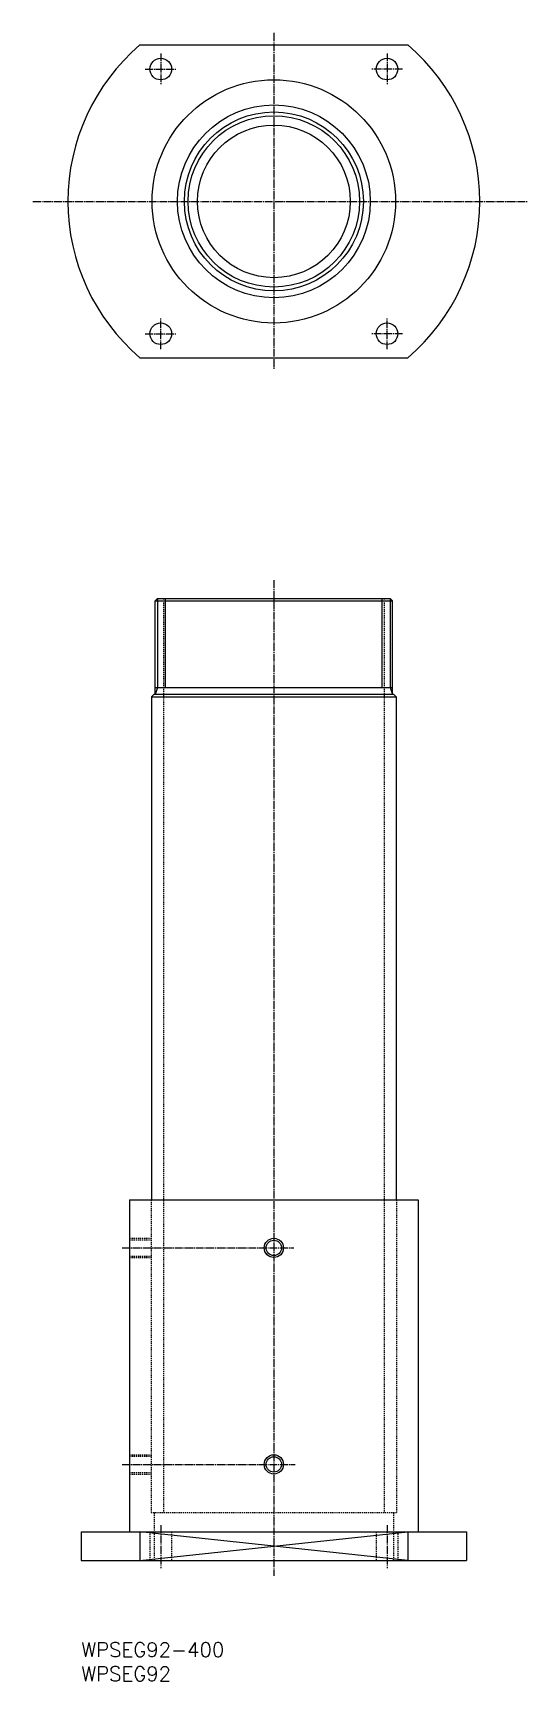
# Model space of a CAD drawing. Extents: x 1168 to 1373, y -3906 to -3221.
import ezdxf

# ---------------------------------------------------------------- set-up
doc = ezdxf.new("R2010")
doc.units = 0
doc.header["$LTSCALE"] = 0.25
doc.linetypes.add('CENTER', pattern=[17.5, 13, -1.5, 1.5, -1.5])
doc.linetypes.add('DASHED', pattern=[3.5, 2, -1.5])
doc.layers.get('0').update_dxf_attribs({"linetype": 'CONTINUOUS'})
doc.layers.add('CENTER', color=1, linetype='CENTER')
doc.styles.get("Standard").update_dxf_attribs({"font": 'txt', "bigfont": 'BIGFONT'})

msp = doc.modelspace()

# ---------------------------------------------------------------- linework, layer by layer
at = {"color": 7, "linetype": 'CONTINUOUS'}
for p, q in [((1212.32, -3225.64), (1323.58, -3225.64)), ((1212.32, -3355.64), (1323.58, -3355.64)), ((1218.64, -3456.64), (1219.64, -3455.64)), ((1218.64, -3456.64), (1317.25, -3456.64)), ((1218.64, -3495.64), (1218.64, -3456.64)), ((1219.64, -3455.64), (1316.25, -3455.64)), ((1317.25, -3456.64), (1316.25, -3455.64)), ((1317.25, -3495.64), (1317.25, -3456.64)), ((1218.64, -3492.64), (1317.25, -3492.64)), ((1217.15, -3496.64), (1218.15, -3495.64)), ((1217.15, -3496.64), (1217.15, -3705.64)), ((1217.15, -3496.64), (1318.75, -3496.64)), ((1317.75, -3495.64), (1218.15, -3495.64)), ((1318.75, -3496.64), (1317.75, -3495.64)), ((1318.75, -3496.64), (1318.75, -3705.64)), ((1207.95, -3705.64), (1207.95, -3843.64)), ((1207.95, -3705.64), (1327.95, -3705.64)), ((1327.95, -3705.64), (1327.95, -3843.64)), ((1187.95, -3843.64), (1347.95, -3843.64)), ((1187.95, -3843.64), (1187.95, -3855.64)), ((1212.32, -3843.64), (1212.32, -3855.64)), ((1323.58, -3843.64), (1323.58, -3855.64)), ((1347.95, -3843.64), (1347.95, -3855.64)), ((1187.95, -3855.64), (1347.95, -3855.64)), ((1187.95, -3855.64), (1347.95, -3855.64))]:
    msp.add_line(p, q, dxfattribs=at)
at = {"color": 3, "linetype": 'CONTINUOUS'}
for p, q in [((1219.64, -3455.64), (1219.64, -3492.64)), ((1222.94, -3492.64), (1222.94, -3455.64)), ((1312.95, -3492.64), (1312.95, -3455.64)), ((1316.25, -3455.64), (1316.25, -3492.64)), ((1219.64, -3492.64), (1218.64, -3495.64)), ((1316.25, -3492.64), (1317.25, -3495.64)), ((1212.32, -3855.64), (1323.58, -3843.64)), ((1323.58, -3855.64), (1212.32, -3843.64))]:
    msp.add_line(p, q, dxfattribs=at)
at = {"color": 3, "linetype": 'DASHED'}
for p, q in [((1222.15, -3455.64), (1222.15, -3835.64)), ((1313.75, -3455.64), (1313.75, -3835.64)), ((1216.95, -3705.64), (1216.95, -3835.64)), ((1318.95, -3705.64), (1318.95, -3835.64)), ((1207.95, -3721.64), (1216.95, -3721.64)), ((1207.95, -3722.24), (1216.95, -3722.24)), ((1207.95, -3729.04), (1216.95, -3729.04)), ((1207.95, -3729.64), (1216.95, -3729.64)), ((1207.95, -3811.64), (1216.95, -3811.64)), ((1207.95, -3812.24), (1216.95, -3812.24)), ((1207.95, -3819.04), (1216.95, -3819.04)), ((1207.95, -3819.64), (1216.95, -3819.64)), ((1216.95, -3835.64), (1318.95, -3835.64)), ((1218.2, -3835.64), (1218.2, -3855.64)), ((1317.7, -3835.64), (1317.7, -3855.64)), ((1216.45, -3843.64), (1216.45, -3855.64)), ((1225.45, -3843.64), (1225.45, -3855.64)), ((1310.45, -3843.64), (1310.45, -3855.64)), ((1319.45, -3843.64), (1319.45, -3855.64))]:
    msp.add_line(p, q, dxfattribs=at)
at = {"color": 7, "linetype": 'CONTINUOUS'}
for centre, radius in [((1220.95, -3235.64), 4.5), ((1314.95, -3235.64), 4.5), ((1267.95, -3290.64), 50.56), ((1267.95, -3290.64), 40.06), ((1267.95, -3290.64), 37.18), ((1267.95, -3290.64), 31.73), ((1220.95, -3345.64), 4.5), ((1314.95, -3345.64), 4.5), ((1267.95, -3725.64), 3.2), ((1267.95, -3815.64), 3.2)]:
    msp.add_circle(centre, radius, dxfattribs=at)
at = {"color": 3, "linetype": 'CONTINUOUS'}
for centre, radius in [((1267.95, -3290.64), 35.62), ((1267.95, -3725.64), 4), ((1267.95, -3815.64), 4)]:
    msp.add_circle(centre, radius, dxfattribs=at)
at = {"color": 7, "linetype": 'CONTINUOUS'}
for start, end in [(130.55869, 229.44131), (310.55869, 49.44131)]:
    msp.add_arc((1267.95, -3290.64), 85.56, start, end, dxfattribs=at)
at = {"layer": 'CENTER', "color": 1, "linetype": 'CENTER'}
for p, q in [((1267.95, -3220.64), (1267.95, -3360.64)), ((1220.95, -3229.14), (1220.95, -3242.14)), ((1314.95, -3229.14), (1314.95, -3242.14)), ((1214.45, -3235.64), (1227.45, -3235.64)), ((1321.45, -3235.64), (1308.45, -3235.64)), ((1167.89, -3290.64), (1373.11, -3290.64)), ((1274.17, -3290.64), (1280.39, -3290.64)), ((1267.95, -3296.86), (1267.95, -3303.08)), ((1220.95, -3352.14), (1220.95, -3339.14)), ((1314.95, -3352.14), (1314.95, -3339.14)), ((1214.45, -3345.64), (1227.45, -3345.64)), ((1321.45, -3345.64), (1308.45, -3345.64)), ((1267.95, -3448.08), (1267.95, -3862)), ((1204.89, -3725.64), (1276.3, -3725.64)), ((1204.89, -3815.64), (1276.75, -3815.64)), ((1220.95, -3840.86), (1220.95, -3858.82)), ((1314.95, -3840.86), (1314.95, -3858.82))]:
    msp.add_line(p, q, dxfattribs=at)

# ---------------------------------------------------------------- texts
at = {"color": 7, "linetype": 'CONTINUOUS'}
for s, p in [('WPSEG92-400', (1187.95, -3895.68)), ('WPSEG92', (1187.95, -3905.68))]:
    msp.add_text(s, height=6, dxfattribs=at).set_placement(p)

doc.saveas('drawing.dxf')
